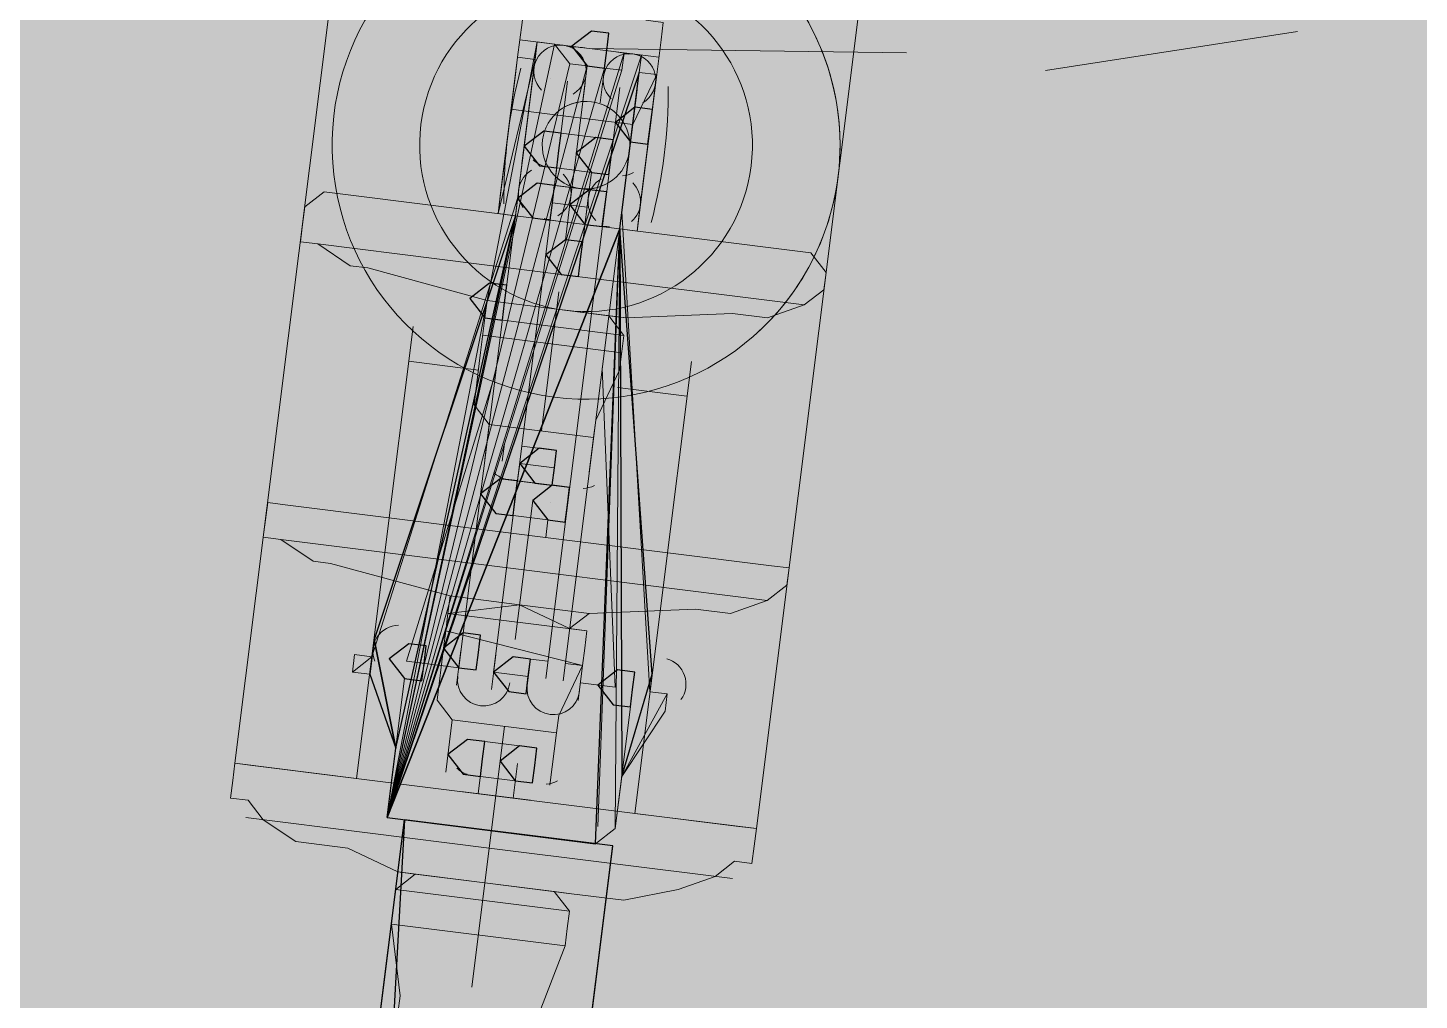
# Model space of a CAD drawing. Header units: metres. Extents: x -4 to 509425, y 7549 to 4732445.
# Drawn here: x 475986.421 to 475987.094, y 4719782.489 to 4719782.959 of the extents above; entities that cross this region are included whole.
import ezdxf

# ---------------------------------------------------------------- set-up
doc = ezdxf.new("R2010")
doc.units = ezdxf.units.M
doc.header["$LTSCALE"] = 0.01
doc.header["$MEASUREMENT"] = 0
doc.layers.get('0').update_dxf_attribs({"lineweight": 0})
doc.layers.add('_SUBESTACIÓN', color=1, linetype='Continuous')
doc.layers.add('SUBESTACION LA VID', color=253, linetype='Continuous')

# ---------------------------------------------------------------- blocks, each defined once
blk = doc.blocks.new('A$Cfff6051d')
at = {"layer": 'SUBESTACION LA VID', "transparency": 33554687}
h = blk.add_hatch(color=256, dxfattribs=at)
h.dxf.hatch_style = 2
h.paths.add_polyline_path([(475986.70106, 4719782.94782), (475986.70212, 4719782.95622), (475986.69372, 4719782.95727), (475986.68426, 4719782.94993), (475986.69161, 4719782.94047), (475986.70001, 4719782.93942)])
h = blk.add_hatch(color=256, dxfattribs=at)
h.dxf.hatch_style = 2
h.paths.add_polyline_path([(475986.72205, 4719782.91106), (475986.72311, 4719782.91946), (475986.71471, 4719782.92051), (475986.70525, 4719782.91317), (475986.7126, 4719782.90371), (475986.721, 4719782.90266)])
h = blk.add_hatch(color=256, dxfattribs=at)
h.dxf.hatch_style = 2
h.paths.add_polyline_path([(475986.67794, 4719782.89953), (475986.679, 4719782.90793), (475986.6706, 4719782.90898), (475986.66114, 4719782.90163), (475986.66849, 4719782.89218), (475986.67689, 4719782.89113)])
h = blk.add_hatch(color=256, dxfattribs=at)
h.dxf.hatch_style = 2
h.paths.add_polyline_path([(475986.70315, 4719782.89637), (475986.7042, 4719782.90477), (475986.6958, 4719782.90582), (475986.68635, 4719782.89847), (475986.69369, 4719782.88902), (475986.70209, 4719782.88797)])
h = blk.add_hatch(color=256, dxfattribs=at)
h.dxf.hatch_style = 2
h.paths.add_polyline_path([(475986.67478, 4719782.87433), (475986.67584, 4719782.88273), (475986.66744, 4719782.88378), (475986.65798, 4719782.87643), (475986.66533, 4719782.86698), (475986.67373, 4719782.86593)])
h = blk.add_hatch(color=256, dxfattribs=at)
h.dxf.hatch_style = 2
h.paths.add_polyline_path([(475986.69999, 4719782.87117), (475986.70104, 4719782.87957), (475986.69264, 4719782.88062), (475986.68319, 4719782.87327), (475986.69053, 4719782.86382), (475986.69893, 4719782.86277)])
h = blk.add_hatch(color=256, dxfattribs=at)
h.dxf.hatch_style = 2
h.paths.add_polyline_path([(475986.68843, 4719782.84702), (475986.68948, 4719782.85542), (475986.68108, 4719782.85647), (475986.67163, 4719782.84913), (475986.67897, 4719782.83966), (475986.68737, 4719782.83861)])
h = blk.add_hatch(color=256, dxfattribs=at)
h.dxf.hatch_style = 2
h.paths.add_polyline_path([(475986.65166, 4719782.82602), (475986.65272, 4719782.83442), (475986.64432, 4719782.83548), (475986.63486, 4719782.82813), (475986.64221, 4719782.81868), (475986.65061, 4719782.81762)])
h = blk.add_hatch(color=256, dxfattribs=at)
h.dxf.hatch_style = 2
h.paths.add_polyline_path([(475986.67579, 4719782.74621), (475986.67684, 4719782.75461), (475986.66844, 4719782.75566), (475986.65899, 4719782.74832), (475986.66634, 4719782.73886), (475986.67474, 4719782.73781)])
h = blk.add_hatch(color=256, dxfattribs=at)
h.dxf.hatch_style = 2
h.paths.add_polyline_path([(475986.65688, 4719782.73152), (475986.65793, 4719782.73992), (475986.64953, 4719782.74097), (475986.64008, 4719782.73362), (475986.64743, 4719782.72417), (475986.65583, 4719782.72312)])
h = blk.add_hatch(color=256, dxfattribs=at)
h.dxf.hatch_style = 2
h.paths.add_polyline_path([(475986.68208, 4719782.72836), (475986.68314, 4719782.73676), (475986.67474, 4719782.73781), (475986.66528, 4719782.73046), (475986.67263, 4719782.72101), (475986.68103, 4719782.71996)])
h = blk.add_hatch(color=256, dxfattribs=at)
h.dxf.hatch_style = 2
h.paths.add_polyline_path([(475986.639, 4719782.65697), (475986.64006, 4719782.66537), (475986.63166, 4719782.66642), (475986.6222, 4719782.65908), (475986.62955, 4719782.64962), (475986.63795, 4719782.64857)])
h = blk.add_hatch(color=256, dxfattribs=at)
h.dxf.hatch_style = 2
h.paths.add_polyline_path([(475986.61275, 4719782.65173), (475986.6138, 4719782.66013), (475986.6054, 4719782.66118), (475986.59595, 4719782.65384), (475986.6033, 4719782.64438), (475986.6117, 4719782.64333)])
h = blk.add_hatch(color=256, dxfattribs=at)
h.dxf.hatch_style = 2
h.paths.add_polyline_path([(475986.66315, 4719782.64541), (475986.6642, 4719782.65381), (475986.6558, 4719782.65487), (475986.64635, 4719782.64752), (475986.6537, 4719782.63807), (475986.6621, 4719782.63701)])
h = blk.add_hatch(color=256, dxfattribs=at)
h.dxf.hatch_style = 2
h.paths.add_polyline_path([(475986.71355, 4719782.63909), (475986.71461, 4719782.64749), (475986.70621, 4719782.64855), (475986.69675, 4719782.6412), (475986.7041, 4719782.63175), (475986.7125, 4719782.63069)])
h = blk.add_hatch(color=256, dxfattribs=at)
h.dxf.hatch_style = 2
h.paths.add_polyline_path([(475986.64108, 4719782.60551), (475986.64214, 4719782.61391), (475986.63374, 4719782.61496), (475986.62428, 4719782.60762), (475986.63163, 4719782.59816), (475986.64003, 4719782.59711)])
h = blk.add_hatch(color=256, dxfattribs=at)
h.dxf.hatch_style = 2
h.paths.add_polyline_path([(475986.66629, 4719782.60235), (475986.66734, 4719782.61075), (475986.65894, 4719782.6118), (475986.64949, 4719782.60446), (475986.65683, 4719782.595), (475986.66523, 4719782.59395)])
at = {"layer": 'SUBESTACION LA VID', "lineweight": 15}
for p, q in [((475986.52137, 4719782.60345), (475986.97317, 4719786.2072)), ((475986.97032, 4719784.14273), (475986.77338, 4719782.57186)), ((475986.91318, 4719782.93829), (475987.035, 4719782.95715)), ((475986.72626, 4719782.94466), (475986.65906, 4719782.95309)), ((475986.69266, 4719782.94887), (475986.84597, 4719782.94672)), ((475986.68951, 4719782.92367), (475986.69161, 4719782.94047)), ((475986.66536, 4719782.93523), (475986.62955, 4719782.64962)), ((475986.64635, 4719782.64752), (475986.68216, 4719782.93313)), ((475986.66536, 4719782.93523), (475986.66536, 4719782.93523)), ((475986.67376, 4719782.93418), (475986.67376, 4719782.93418)), ((475986.69791, 4719782.92262), (475986.70001, 4719782.93942)), ((475986.70736, 4719782.92997), (475986.67155, 4719782.64436)), ((475986.71576, 4719782.92891), (475986.67995, 4719782.64331)), ((475986.69056, 4719782.93207), (475986.68319, 4719782.87327)), ((475986.70736, 4719782.92997), (475986.70736, 4719782.92997)), ((475986.71576, 4719782.92891), (475986.71576, 4719782.92891)), ((475986.71365, 4719782.91211), (475986.66325, 4719782.91843)), ((475986.6958, 4719782.90582), (475986.679, 4719782.90793)), ((475986.71365, 4719782.91211), (475986.71049, 4719782.88691)), ((475986.67794, 4719782.89953), (475986.67794, 4719782.89953)), ((475986.69475, 4719782.89742), (475986.69475, 4719782.89742)), ((475986.67689, 4719782.89113), (475986.67584, 4719782.88273)), ((475986.69369, 4719782.88902), (475986.67689, 4719782.89113)), ((475986.69369, 4719782.88902), (475986.69264, 4719782.88062)), ((475986.70209, 4719782.88797), (475986.70209, 4719782.88797)), ((475986.79974, 4719782.85013), (475986.56453, 4719782.87962)), ((475986.66744, 4719782.88378), (475986.68424, 4719782.88167)), ((475986.69264, 4719782.88062), (475986.67584, 4719782.88273)), ((475986.68424, 4719782.88167), (475986.68108, 4719782.85647)), ((475986.70104, 4719782.87957), (475986.68424, 4719782.88167)), ((475986.69264, 4719782.88062), (475986.68948, 4719782.85542)), ((475986.58755, 4719782.65489), (475986.65798, 4719782.87643)), ((475986.65798, 4719782.87643), (475986.65798, 4719782.87643)), ((475986.69159, 4719782.87222), (475986.67478, 4719782.87433)), ((475986.69053, 4719782.86382), (475986.69159, 4719782.87222)), ((475986.69159, 4719782.87222), (475986.69159, 4719782.87222)), ((475986.72195, 4719782.63804), (475986.70839, 4719782.87011)), ((475986.70839, 4719782.87011), (475986.70839, 4719782.87011)), ((475986.67897, 4719782.83966), (475986.56137, 4719782.85441)), ((475986.67897, 4719782.83966), (475986.79658, 4719782.82492)), ((475986.67687, 4719782.82286), (475986.64326, 4719782.82708)), ((475986.67792, 4719782.83126), (475986.6695, 4719782.76406)), ((475986.67687, 4719782.82286), (475986.71047, 4719782.81865)), ((475986.70207, 4719782.81971), (475986.71047, 4719782.81865)), ((475986.70941, 4719782.81025), (475986.64221, 4719782.81868)), ((475986.70836, 4719782.80185), (475986.64116, 4719782.81028)), ((475986.64745, 4719782.79242), (475986.60435, 4719782.65278)), ((475986.63905, 4719782.79348), (475986.60545, 4719782.79769)), ((475986.69891, 4719782.79451), (475986.70515, 4719782.64015)), ((475986.73986, 4719782.78084), (475986.70625, 4719782.78505)), ((475986.64429, 4719782.76722), (475986.64219, 4719782.75042)), ((475986.6947, 4719782.76091), (475986.69259, 4719782.74411)), ((475986.65059, 4719782.74937), (475986.65164, 4719782.75777)), ((475986.67684, 4719782.75461), (475986.66004, 4719782.75672)), ((475986.66004, 4719782.75672), (475986.66004, 4719782.75672)), ((475986.65899, 4719782.74832), (475986.65793, 4719782.73992)), ((475986.67579, 4719782.74621), (475986.65899, 4719782.74832)), ((475986.65899, 4719782.74832), (475986.65899, 4719782.74832)), ((475986.67579, 4719782.74621), (475986.67474, 4719782.73781)), ((475986.68419, 4719782.74516), (475986.68419, 4719782.74516)), ((475986.64953, 4719782.74097), (475986.66634, 4719782.73886)), ((475986.67474, 4719782.73781), (475986.65793, 4719782.73992)), ((475986.68314, 4719782.73676), (475986.66634, 4719782.73886)), ((475986.65688, 4719782.73152), (475986.65688, 4719782.73152)), ((475986.78078, 4719782.69892), (475986.54557, 4719782.72841)), ((475986.66528, 4719782.73046), (475986.65686, 4719782.66327)), ((475986.67368, 4719782.72941), (475986.67368, 4719782.72941)), ((475986.65477, 4719782.71472), (475986.65583, 4719782.72312)), ((475986.67263, 4719782.72101), (475986.65583, 4719782.72312)), ((475986.67158, 4719782.71261), (475986.67263, 4719782.72101)), ((475986.66107, 4719782.69687), (475986.54346, 4719782.71161)), ((475986.66107, 4719782.69687), (475986.77867, 4719782.68212)), ((475986.69151, 4719782.66745), (475986.62431, 4719782.67588)), ((475986.68311, 4719782.66851), (475986.69256, 4719782.67585)), ((475986.6894, 4719782.65065), (475986.62326, 4719782.66748)), ((475986.6285, 4719782.64122), (475986.6306, 4719782.65802)), ((475986.59595, 4719782.65384), (475986.59595, 4719782.65384)), ((475986.60435, 4719782.65278), (475986.62955, 4719782.64962)), ((475986.6474, 4719782.65592), (475986.6453, 4719782.63912)), ((475986.6894, 4719782.65065), (475986.681, 4719782.65171)), ((475986.6873, 4719782.63385), (475986.6894, 4719782.65065)), ((475986.59908, 4719782.61078), (475986.58649, 4719782.64649)), ((475986.63795, 4719782.64857), (475986.63795, 4719782.64857)), ((475986.64635, 4719782.64752), (475986.66315, 4719782.64541)), ((475986.70515, 4719782.64015), (475986.68835, 4719782.64225)), ((475986.71355, 4719782.63909), (475986.71355, 4719782.63909)), ((475986.7041, 4719782.63175), (475986.7041, 4719782.63175)), ((475986.70513, 4719782.57188), (475986.7125, 4719782.63069)), ((475986.62639, 4719782.62442), (475986.62323, 4719782.59922)), ((475986.70829, 4719782.59708), (475986.7293, 4719782.62859)), ((475986.65159, 4719782.62126), (475986.64211, 4719782.54566)), ((475986.67679, 4719782.6181), (475986.67363, 4719782.5929)), ((475986.65894, 4719782.6118), (475986.64214, 4719782.61391)), ((475986.64108, 4719782.60551), (475986.63898, 4719782.58871)), ((475986.64108, 4719782.60551), (475986.64108, 4719782.60551)), ((475986.65683, 4719782.595), (475986.64003, 4719782.59711)), ((475986.65683, 4719782.595), (475986.64003, 4719782.59711)), ((475986.65789, 4719782.6034), (475986.65578, 4719782.5866)), ((475986.65789, 4719782.6034), (475986.65789, 4719782.6034)), ((475986.66523, 4719782.59395), (475986.66523, 4719782.59395)), ((475986.63058, 4719782.58976), (475986.64738, 4719782.58766)), ((475986.66418, 4719782.58555), (475986.64738, 4719782.58766)), ((475986.64422, 4719782.56246), (475986.52661, 4719782.5772)), ((475986.59487, 4719782.57718), (475986.69567, 4719782.56454)), ((475986.60327, 4719782.57612), (475986.42213, 4719781.13126)), ((475986.69673, 4719782.57294), (475986.69673, 4719782.57294)), ((475986.70407, 4719782.56348), (475986.52293, 4719781.11863)), ((475986.64422, 4719782.56246), (475986.63579, 4719782.49526)), ((475986.64422, 4719782.56246), (475986.76182, 4719782.54771)), ((475986.68306, 4719782.53199), (475986.59906, 4719782.54252)), ((475986.68095, 4719782.51519), (475986.59695, 4719782.52572)), ((475986.60114, 4719782.49107), (475986.60009, 4719782.48267))]:
    blk.add_line(p, q, dxfattribs=at)
at = {"layer": 'SUBESTACION LA VID', "lineweight": 0}
for p, q in [((475986.71681, 4719782.93731), (475986.59487, 4719782.57718)), ((475986.60327, 4719782.57612), (475986.70407, 4719782.56348))]:
    blk.add_line(p, q, dxfattribs=at)
at = {"layer": 'SUBESTACION LA VID', "lineweight": 15}
for points in [[(475986.66117, 4719782.96989), (475986.66012, 4719782.96149), (475986.65801, 4719782.94469), (475986.65485, 4719782.91949)], [(475986.71997, 4719782.96251), (475986.72837, 4719782.96146), (475986.72732, 4719782.95306), (475986.72521, 4719782.93626), (475986.71365, 4719782.91211)], [(475986.7293, 4719782.62859), (475986.73035, 4719782.63699), (475986.72195, 4719782.63804), (475986.72301, 4719782.64644), (475986.70733, 4719782.86171), (475986.71573, 4719782.86066), (475986.71679, 4719782.86906), (475986.71784, 4719782.87746), (475986.71889, 4719782.88586), (475986.71995, 4719782.89426), (475986.721, 4719782.90266), (475986.72205, 4719782.91106), (475986.72311, 4719782.91946), (475986.72416, 4719782.92786), (475986.72521, 4719782.93626), (475986.71681, 4719782.93731), (475986.71786, 4719782.94571), (475986.70946, 4719782.94677), (475986.70841, 4719782.93837), (475986.70001, 4719782.93942), (475986.69161, 4719782.94047), (475986.68321, 4719782.94153), (475986.67586, 4719782.95098), (475986.66746, 4719782.95203), (475986.66641, 4719782.94363), (475986.65801, 4719782.94469), (475986.65696, 4719782.93629), (475986.6559, 4719782.92789), (475986.65485, 4719782.91949), (475986.6538, 4719782.91109), (475986.65274, 4719782.90269), (475986.65169, 4719782.89429), (475986.65064, 4719782.88589), (475986.64958, 4719782.87749), (475986.64853, 4719782.86909), (475986.65693, 4719782.86803), (475986.5886, 4719782.66329), (475986.58755, 4719782.65489), (475986.57915, 4719782.65594), (475986.57809, 4719782.64754), (475986.58649, 4719782.64649), (475986.59908, 4719782.61078), (475986.59592, 4719782.58558), (475986.59487, 4719782.57718), (475986.69567, 4719782.56454), (475986.70513, 4719782.57188), (475986.70829, 4719782.59708), (475986.7293, 4719782.62859)], [(475986.65485, 4719782.91949), (475986.66325, 4719782.91843), (475986.66009, 4719782.89323)], [(475986.56453, 4719782.87962), (475986.55507, 4719782.87227), (475986.55402, 4719782.86387), (475986.55297, 4719782.85546), (475986.56137, 4719782.85441), (475986.57712, 4719782.8439), (475986.58552, 4719782.84285), (475986.64326, 4719782.82708)], [(475986.67478, 4719782.87433), (475986.67478, 4719782.87433), (475986.67373, 4719782.86593)], [(475986.79974, 4719782.85013), (475986.80708, 4719782.84068), (475986.80603, 4719782.83228), (475986.79658, 4719782.82492), (475986.77872, 4719782.81863), (475986.76192, 4719782.82073), (475986.71047, 4719782.81865)], [(475986.64326, 4719782.82708), (475986.64221, 4719782.81868), (475986.64011, 4719782.80188), (475986.63695, 4719782.77668)], [(475986.64326, 4719782.82708), (475986.67687, 4719782.82286), (475986.70207, 4719782.81971)], [(475986.70207, 4719782.81971), (475986.70941, 4719782.81025), (475986.70731, 4719782.79345), (475986.69575, 4719782.76931)], [(475986.60756, 4719782.81449), (475986.58017, 4719782.59608), (475986.52137, 4719782.60345)], [(475986.77338, 4719782.57186), (475986.71458, 4719782.57923), (475986.74196, 4719782.79764)], [(475986.69575, 4719782.76931), (475986.6947, 4719782.76091), (475986.64429, 4719782.76722), (475986.63695, 4719782.77668)], [(475986.67579, 4719782.74621), (475986.67579, 4719782.74621), (475986.67684, 4719782.75461)], [(475986.54557, 4719782.72841), (475986.53717, 4719782.72946), (475986.53612, 4719782.72106), (475986.53506, 4719782.71266), (475986.54346, 4719782.71161), (475986.55921, 4719782.7011), (475986.56761, 4719782.70005), (475986.62536, 4719782.68428)], [(475986.78078, 4719782.69892), (475986.78918, 4719782.69787), (475986.78813, 4719782.68947), (475986.77867, 4719782.68212), (475986.76082, 4719782.67583), (475986.74402, 4719782.67793), (475986.69256, 4719782.67585)], [(475986.69256, 4719782.67585), (475986.65896, 4719782.68007), (475986.62536, 4719782.68428), (475986.62431, 4719782.67588), (475986.65896, 4719782.68007), (475986.68311, 4719782.66851)], [(475986.62431, 4719782.67588), (475986.62326, 4719782.66748), (475986.6222, 4719782.65908), (475986.61904, 4719782.63387)], [(475986.68311, 4719782.66851), (475986.69151, 4719782.66745), (475986.69046, 4719782.65905), (475986.6894, 4719782.65065), (475986.67784, 4719782.6265)], [(475986.6726, 4719782.65276), (475986.6642, 4719782.65381), (475986.6621, 4719782.63701)], [(475986.6033, 4719782.64438), (475986.6033, 4719782.64438), (475986.59592, 4719782.58558)], [(475986.67784, 4719782.6265), (475986.67679, 4719782.6181), (475986.62639, 4719782.62442), (475986.61904, 4719782.63387)], [(475986.68411, 4719782.54039), (475986.70932, 4719782.53723), (475986.73557, 4719782.54247), (475986.75342, 4719782.54877), (475986.76288, 4719782.55611), (475986.77128, 4719782.55506), (475986.77233, 4719782.56346), (475986.77338, 4719782.57186), (475986.76498, 4719782.57291), (475986.52977, 4719782.6024), (475986.52137, 4719782.60345), (475986.52032, 4719782.59505), (475986.51927, 4719782.58665), (475986.52767, 4719782.5856), (475986.53501, 4719782.57615), (475986.55076, 4719782.56564), (475986.57596, 4719782.56248), (475986.60011, 4719782.55092), (475986.60851, 4719782.54987)], [(475986.60327, 4719782.57612), (475986.70407, 4719782.56348), (475986.52293, 4719781.11863), (475986.42213, 4719781.13126), (475986.60327, 4719782.57612)], [(475986.60851, 4719782.54987), (475986.59906, 4719782.54252), (475986.59801, 4719782.53412), (475986.59695, 4719782.52572), (475986.60114, 4719782.49107)], [(475986.60851, 4719782.54987), (475986.64211, 4719782.54566), (475986.60011, 4719782.55092)], [(475986.68411, 4719782.54039), (475986.67571, 4719782.54144), (475986.64211, 4719782.54566), (475986.68411, 4719782.54039)], [(475986.67571, 4719782.54144), (475986.68306, 4719782.53199), (475986.68201, 4719782.52359), (475986.68095, 4719782.51519), (475986.66834, 4719782.48264)]]:
    blk.add_lwpolyline(points, dxfattribs=at)
at = {"layer": 'SUBESTACION LA VID'}
for points in [[(475986.70106, 4719782.94782), (475986.70212, 4719782.95622), (475986.69372, 4719782.95727), (475986.68426, 4719782.94993), (475986.69161, 4719782.94047), (475986.70001, 4719782.93942)], [(475986.70733, 4719782.86171), (475986.71681, 4719782.93731), (475986.59487, 4719782.57718)], [(475986.72205, 4719782.91106), (475986.72311, 4719782.91946), (475986.71471, 4719782.92051), (475986.70525, 4719782.91317), (475986.7126, 4719782.90371), (475986.721, 4719782.90266)], [(475986.67794, 4719782.89953), (475986.679, 4719782.90793), (475986.6706, 4719782.90898), (475986.66114, 4719782.90163), (475986.66849, 4719782.89218), (475986.67689, 4719782.89113)], [(475986.70315, 4719782.89637), (475986.7042, 4719782.90477), (475986.6958, 4719782.90582), (475986.68635, 4719782.89847), (475986.69369, 4719782.88902), (475986.70209, 4719782.88797)], [(475986.67478, 4719782.87433), (475986.67584, 4719782.88273), (475986.66744, 4719782.88378), (475986.65798, 4719782.87643), (475986.66533, 4719782.86698), (475986.67373, 4719782.86593)], [(475986.69999, 4719782.87117), (475986.70104, 4719782.87957), (475986.69264, 4719782.88062), (475986.68319, 4719782.87327), (475986.69053, 4719782.86382), (475986.69893, 4719782.86277)], [(475986.69567, 4719782.56454), (475986.70733, 4719782.86171), (475986.59487, 4719782.57718)], [(475986.72301, 4719782.64644), (475986.70733, 4719782.86171), (475986.70829, 4719782.59708)], [(475986.68843, 4719782.84702), (475986.68948, 4719782.85542), (475986.68108, 4719782.85647), (475986.67163, 4719782.84913), (475986.67897, 4719782.83966), (475986.68737, 4719782.83861)], [(475986.65166, 4719782.82602), (475986.65272, 4719782.83442), (475986.64432, 4719782.83548), (475986.63486, 4719782.82813), (475986.64221, 4719782.81868), (475986.65061, 4719782.81762)], [(475986.67579, 4719782.74621), (475986.67684, 4719782.75461), (475986.66844, 4719782.75566), (475986.65899, 4719782.74832), (475986.66634, 4719782.73886), (475986.67474, 4719782.73781)], [(475986.65688, 4719782.73152), (475986.65793, 4719782.73992), (475986.64953, 4719782.74097), (475986.64008, 4719782.73362), (475986.64743, 4719782.72417), (475986.65583, 4719782.72312)], [(475986.68208, 4719782.72836), (475986.68314, 4719782.73676), (475986.67474, 4719782.73781), (475986.66528, 4719782.73046), (475986.67263, 4719782.72101), (475986.68103, 4719782.71996)], [(475986.639, 4719782.65697), (475986.64006, 4719782.66537), (475986.63166, 4719782.66642), (475986.6222, 4719782.65908), (475986.62955, 4719782.64962), (475986.63795, 4719782.64857)], [(475986.59908, 4719782.61078), (475986.5886, 4719782.66329), (475986.58649, 4719782.64649)], [(475986.61275, 4719782.65173), (475986.6138, 4719782.66013), (475986.6054, 4719782.66118), (475986.59595, 4719782.65384), (475986.6033, 4719782.64438), (475986.6117, 4719782.64333)], [(475986.66315, 4719782.64541), (475986.6642, 4719782.65381), (475986.6558, 4719782.65487), (475986.64635, 4719782.64752), (475986.6537, 4719782.63807), (475986.6621, 4719782.63701)], [(475986.71355, 4719782.63909), (475986.71461, 4719782.64749), (475986.70621, 4719782.64855), (475986.69675, 4719782.6412), (475986.7041, 4719782.63175), (475986.7125, 4719782.63069)], [(475986.64108, 4719782.60551), (475986.64214, 4719782.61391), (475986.63374, 4719782.61496), (475986.62428, 4719782.60762), (475986.63163, 4719782.59816), (475986.64003, 4719782.59711)], [(475986.66629, 4719782.60235), (475986.66734, 4719782.61075), (475986.65894, 4719782.6118), (475986.64949, 4719782.60446), (475986.65683, 4719782.595), (475986.66523, 4719782.59395)]]:
    blk.add_lwpolyline(points, close=True, dxfattribs=at)
at = {"layer": 'SUBESTACION LA VID', "lineweight": 0}
for points in [[(475986.70106, 4719782.94782), (475986.70212, 4719782.95622), (475986.69372, 4719782.95727), (475986.68426, 4719782.94993), (475986.69161, 4719782.94047), (475986.70001, 4719782.93942)], [(475986.70733, 4719782.86171), (475986.71681, 4719782.93731), (475986.59487, 4719782.57718)], [(475986.72205, 4719782.91106), (475986.72311, 4719782.91946), (475986.71471, 4719782.92051), (475986.70525, 4719782.91317), (475986.7126, 4719782.90371), (475986.721, 4719782.90266)], [(475986.67794, 4719782.89953), (475986.679, 4719782.90793), (475986.6706, 4719782.90898), (475986.66114, 4719782.90163), (475986.66849, 4719782.89218), (475986.67689, 4719782.89113)], [(475986.70315, 4719782.89637), (475986.7042, 4719782.90477), (475986.6958, 4719782.90582), (475986.68635, 4719782.89847), (475986.69369, 4719782.88902), (475986.70209, 4719782.88797)], [(475986.67478, 4719782.87433), (475986.67584, 4719782.88273), (475986.66744, 4719782.88378), (475986.65798, 4719782.87643), (475986.66533, 4719782.86698), (475986.67373, 4719782.86593)], [(475986.69999, 4719782.87117), (475986.70104, 4719782.87957), (475986.69264, 4719782.88062), (475986.68319, 4719782.87327), (475986.69053, 4719782.86382), (475986.69893, 4719782.86277)], [(475986.69567, 4719782.56454), (475986.70733, 4719782.86171), (475986.59487, 4719782.57718)], [(475986.72301, 4719782.64644), (475986.70733, 4719782.86171), (475986.70829, 4719782.59708)], [(475986.68843, 4719782.84702), (475986.68948, 4719782.85542), (475986.68108, 4719782.85647), (475986.67163, 4719782.84913), (475986.67897, 4719782.83966), (475986.68737, 4719782.83861)], [(475986.65166, 4719782.82602), (475986.65272, 4719782.83442), (475986.64432, 4719782.83548), (475986.63486, 4719782.82813), (475986.64221, 4719782.81868), (475986.65061, 4719782.81762)], [(475986.67579, 4719782.74621), (475986.67684, 4719782.75461), (475986.66844, 4719782.75566), (475986.65899, 4719782.74832), (475986.66634, 4719782.73886), (475986.67474, 4719782.73781)], [(475986.65688, 4719782.73152), (475986.65793, 4719782.73992), (475986.64953, 4719782.74097), (475986.64008, 4719782.73362), (475986.64743, 4719782.72417), (475986.65583, 4719782.72312)], [(475986.68208, 4719782.72836), (475986.68314, 4719782.73676), (475986.67474, 4719782.73781), (475986.66528, 4719782.73046), (475986.67263, 4719782.72101), (475986.68103, 4719782.71996)], [(475986.639, 4719782.65697), (475986.64006, 4719782.66537), (475986.63166, 4719782.66642), (475986.6222, 4719782.65908), (475986.62955, 4719782.64962), (475986.63795, 4719782.64857)], [(475986.59908, 4719782.61078), (475986.5886, 4719782.66329), (475986.58649, 4719782.64649)], [(475986.61275, 4719782.65173), (475986.6138, 4719782.66013), (475986.6054, 4719782.66118), (475986.59595, 4719782.65384), (475986.6033, 4719782.64438), (475986.6117, 4719782.64333)], [(475986.66315, 4719782.64541), (475986.6642, 4719782.65381), (475986.6558, 4719782.65487), (475986.64635, 4719782.64752), (475986.6537, 4719782.63807), (475986.6621, 4719782.63701)], [(475986.71355, 4719782.63909), (475986.71461, 4719782.64749), (475986.70621, 4719782.64855), (475986.69675, 4719782.6412), (475986.7041, 4719782.63175), (475986.7125, 4719782.63069)], [(475986.64108, 4719782.60551), (475986.64214, 4719782.61391), (475986.63374, 4719782.61496), (475986.62428, 4719782.60762), (475986.63163, 4719782.59816), (475986.64003, 4719782.59711)], [(475986.66629, 4719782.60235), (475986.66734, 4719782.61075), (475986.65894, 4719782.6118), (475986.64949, 4719782.60446), (475986.65683, 4719782.595), (475986.66523, 4719782.59395)]]:
    blk.add_lwpolyline(points, close=True, dxfattribs=at)
for points in [[(475986.66746, 4719782.95203), (475986.59487, 4719782.57718), (475986.67586, 4719782.95098), (475986.59487, 4719782.57718), (475986.67586, 4719782.95098), (475986.59487, 4719782.57718), (475986.67586, 4719782.95098), (475986.59487, 4719782.57718), (475986.67586, 4719782.95098), (475986.59487, 4719782.57718), (475986.68321, 4719782.94153), (475986.59487, 4719782.57718), (475986.68321, 4719782.94153), (475986.59487, 4719782.57718), (475986.69161, 4719782.94047), (475986.59487, 4719782.57718), (475986.70001, 4719782.93942), (475986.59487, 4719782.57718), (475986.70001, 4719782.93942), (475986.59487, 4719782.57718), (475986.70841, 4719782.93837)], [(475986.59487, 4719782.57718), (475986.70946, 4719782.94677), (475986.59487, 4719782.57718), (475986.70946, 4719782.94677), (475986.59487, 4719782.57718), (475986.70946, 4719782.94677)], [(475986.65693, 4719782.86803), (475986.66641, 4719782.94363), (475986.65693, 4719782.86803), (475986.66641, 4719782.94363), (475986.65693, 4719782.86803), (475986.66746, 4719782.95203), (475986.65693, 4719782.86803), (475986.66746, 4719782.95203), (475986.65693, 4719782.86803), (475986.66746, 4719782.95203), (475986.65693, 4719782.86803), (475986.66746, 4719782.95203), (475986.65693, 4719782.86803)], [(475986.59487, 4719782.57718), (475986.71786, 4719782.94571), (475986.59487, 4719782.57718), (475986.71786, 4719782.94571), (475986.59487, 4719782.57718), (475986.71786, 4719782.94571)], [(475986.65696, 4719782.93629), (475986.64853, 4719782.86909), (475986.65801, 4719782.94469), (475986.64853, 4719782.86909), (475986.65801, 4719782.94469), (475986.64853, 4719782.86909), (475986.65801, 4719782.94469), (475986.64853, 4719782.86909), (475986.65801, 4719782.94469), (475986.64853, 4719782.86909), (475986.65801, 4719782.94469), (475986.64853, 4719782.86909), (475986.65801, 4719782.94469)], [(475986.64853, 4719782.86909), (475986.66641, 4719782.94363), (475986.64853, 4719782.86909)], [(475986.65693, 4719782.86803), (475986.66641, 4719782.94363), (475986.65693, 4719782.86803), (475986.66641, 4719782.94363), (475986.65693, 4719782.86803), (475986.66641, 4719782.94363), (475986.65693, 4719782.86803)], [(475986.6559, 4719782.92789), (475986.64958, 4719782.87749), (475986.65696, 4719782.93629), (475986.64958, 4719782.87749), (475986.65696, 4719782.93629), (475986.64958, 4719782.87749), (475986.65696, 4719782.93629), (475986.64958, 4719782.87749), (475986.65696, 4719782.93629), (475986.64958, 4719782.87749)], [(475986.71681, 4719782.93731), (475986.70733, 4719782.86171), (475986.71681, 4719782.93731)], [(475986.72521, 4719782.93626), (475986.71573, 4719782.86066), (475986.72521, 4719782.93626), (475986.71573, 4719782.86066), (475986.72521, 4719782.93626), (475986.71573, 4719782.86066), (475986.72521, 4719782.93626), (475986.71573, 4719782.86066), (475986.72521, 4719782.93626), (475986.71573, 4719782.86066), (475986.72521, 4719782.93626), (475986.71573, 4719782.86066), (475986.72521, 4719782.93626), (475986.71573, 4719782.86066), (475986.72521, 4719782.93626), (475986.71573, 4719782.86066), (475986.72521, 4719782.93626), (475986.71573, 4719782.86066), (475986.72416, 4719782.92786), (475986.71679, 4719782.86906), (475986.72416, 4719782.92786), (475986.71679, 4719782.86906), (475986.72416, 4719782.92786), (475986.71679, 4719782.86906), (475986.72416, 4719782.92786), (475986.71679, 4719782.86906), (475986.72416, 4719782.92786), (475986.71679, 4719782.86906), (475986.72416, 4719782.92786), (475986.71784, 4719782.87746), (475986.72416, 4719782.92786)], [(475986.65274, 4719782.90269), (475986.6538, 4719782.91109), (475986.65274, 4719782.90269), (475986.6538, 4719782.91109), (475986.65169, 4719782.89429), (475986.65485, 4719782.91949), (475986.65169, 4719782.89429), (475986.65485, 4719782.91949), (475986.65169, 4719782.89429), (475986.65485, 4719782.91949), (475986.65169, 4719782.89429), (475986.65485, 4719782.91949), (475986.65064, 4719782.88589), (475986.6559, 4719782.92789), (475986.65064, 4719782.88589), (475986.6559, 4719782.92789), (475986.65064, 4719782.88589), (475986.6559, 4719782.92789), (475986.65064, 4719782.88589)], [(475986.72311, 4719782.91946), (475986.71784, 4719782.87746), (475986.72311, 4719782.91946), (475986.71784, 4719782.87746), (475986.72311, 4719782.91946), (475986.71784, 4719782.87746)], [(475986.72311, 4719782.91946), (475986.71889, 4719782.88586), (475986.72311, 4719782.91946)], [(475986.72205, 4719782.91106), (475986.71889, 4719782.88586), (475986.72205, 4719782.91106), (475986.71889, 4719782.88586), (475986.72205, 4719782.91106), (475986.71995, 4719782.89426), (475986.721, 4719782.90266), (475986.71995, 4719782.89426), (475986.721, 4719782.90266)], [(475986.70733, 4719782.86171), (475986.69567, 4719782.56454), (475986.70733, 4719782.86171), (475986.69567, 4719782.56454), (475986.70733, 4719782.86171), (475986.69673, 4719782.57294)], [(475986.70733, 4719782.86171), (475986.70513, 4719782.57188), (475986.70733, 4719782.86171)], [(475986.57915, 4719782.65594), (475986.57809, 4719782.64754), (475986.58755, 4719782.65489), (475986.58649, 4719782.64649), (475986.58755, 4719782.65489), (475986.58649, 4719782.64649), (475986.5886, 4719782.66329), (475986.58649, 4719782.64649), (475986.5886, 4719782.66329), (475986.58649, 4719782.64649), (475986.5886, 4719782.66329)], [(475986.70829, 4719782.59708), (475986.72301, 4719782.64644), (475986.70829, 4719782.59708), (475986.72301, 4719782.64644), (475986.70829, 4719782.59708), (475986.72301, 4719782.64644), (475986.70829, 4719782.59708), (475986.72301, 4719782.64644)], [(475986.73035, 4719782.63699), (475986.70829, 4719782.59708), (475986.73035, 4719782.63699), (475986.70829, 4719782.59708)], [(475986.73035, 4719782.63699), (475986.7293, 4719782.62859), (475986.73035, 4719782.63699), (475986.7293, 4719782.62859), (475986.73035, 4719782.63699), (475986.7293, 4719782.62859), (475986.73035, 4719782.63699)], [(475986.59487, 4719782.57718), (475986.59908, 4719782.61078), (475986.59487, 4719782.57718), (475986.59908, 4719782.61078), (475986.59487, 4719782.57718), (475986.59908, 4719782.61078)], [(475986.59592, 4719782.58558), (475986.59908, 4719782.61078), (475986.59592, 4719782.58558)]]:
    blk.add_lwpolyline(points, dxfattribs=at)
at = {"layer": 'SUBESTACION LA VID', "lineweight": 15}
for points, knots in [([(475986.67015, 4719783.0231), (475986.61023, 4719783.01274), (475986.56693, 4719782.96008), (475986.56835, 4719782.89929), (475986.56976, 4719782.8385), (475986.61547, 4719782.7879), (475986.6758, 4719782.78034), (475986.73614, 4719782.77277), (475986.79291, 4719782.81052), (475986.80929, 4719782.86909), (475986.82567, 4719782.92764), (475986.79671, 4719782.98936), (475986.7412, 4719783.01419)], [0, 0, 0, 0, 1, 1, 1, 2, 2, 2, 3, 3, 3, 4, 4, 4, 4]), ([(475986.77402, 4719782.81166), (475986.80449, 4719782.83959), (475986.81886, 4719782.88097), (475986.81225, 4719782.92178), (475986.80564, 4719782.96258), (475986.77894, 4719782.99732), (475986.7412, 4719783.01419)], [0, 0, 0, 0, 1, 1, 1, 2, 2, 2, 2]), ([(475986.77087, 4719782.89214), (475986.7764, 4719782.93621), (475986.74515, 4719782.97642), (475986.70108, 4719782.98195), (475986.657, 4719782.98747), (475986.61679, 4719782.95622), (475986.61127, 4719782.91215), (475986.60574, 4719782.86807), (475986.63699, 4719782.82786), (475986.68107, 4719782.82234), (475986.72514, 4719782.81681), (475986.76535, 4719782.84806), (475986.77087, 4719782.89214)], [0, 0, 0, 0, 1, 1, 1, 2, 2, 2, 3, 3, 3, 4, 4, 4, 4]), ([(475986.68006, 4719782.95045), (475986.67466, 4719782.95113), (475986.66942, 4719782.94828), (475986.66705, 4719782.94338), (475986.66468, 4719782.93848), (475986.66569, 4719782.9326), (475986.66958, 4719782.92878)], [0, 0, 0, 0, 1, 1, 1, 2, 2, 2, 2]), ([(475986.68487, 4719782.92687), (475986.68958, 4719782.92961), (475986.69201, 4719782.93505), (475986.69093, 4719782.94039), (475986.68983, 4719782.94572), (475986.68547, 4719782.94978), (475986.68006, 4719782.95045)], [0, 0, 0, 0, 1, 1, 1, 2, 2, 2, 2]), ([(475986.71366, 4719782.94624), (475986.70826, 4719782.94692), (475986.70302, 4719782.94407), (475986.70065, 4719782.93917), (475986.69828, 4719782.93426), (475986.6993, 4719782.92839), (475986.70318, 4719782.92457)], [0, 0, 0, 0, 1, 1, 1, 2, 2, 2, 2]), ([(475986.71847, 4719782.92265), (475986.72318, 4719782.9254), (475986.72561, 4719782.93084), (475986.72453, 4719782.93617), (475986.72344, 4719782.94151), (475986.71907, 4719782.94556), (475986.71366, 4719782.94624)], [0, 0, 0, 0, 1, 1, 1, 2, 2, 2, 2]), ([(475986.71207, 4719782.89951), (475986.71353, 4719782.91111), (475986.7053, 4719782.92169), (475986.69371, 4719782.92315), (475986.68211, 4719782.9246), (475986.67152, 4719782.91638), (475986.67007, 4719782.90478), (475986.66862, 4719782.89318), (475986.67684, 4719782.8826), (475986.68844, 4719782.88115), (475986.70004, 4719782.87969), (475986.71062, 4719782.88791), (475986.71207, 4719782.89951)], [0, 0, 0, 0, 1, 1, 1, 2, 2, 2, 3, 3, 3, 4, 4, 4, 4]), ([(475986.66472, 4719782.89001), (475986.66166, 4719782.88824), (475986.65948, 4719782.88526), (475986.65871, 4719782.8818), (475986.65794, 4719782.87835), (475986.65865, 4719782.87473), (475986.66067, 4719782.87182)], [0, 0, 0, 0, 1, 1, 1, 2, 2, 2, 2]), ([(475986.6775, 4719782.86808), (475986.68092, 4719782.87006), (475986.68322, 4719782.87354), (475986.68371, 4719782.87747), (475986.6842, 4719782.88139), (475986.68283, 4719782.88533), (475986.68001, 4719782.8881)], [0, 0, 0, 0, 1, 1, 1, 2, 2, 2, 2]), ([(475986.69832, 4719782.8858), (475986.6949, 4719782.88382), (475986.6926, 4719782.88034), (475986.69211, 4719782.87642), (475986.69162, 4719782.87249), (475986.69299, 4719782.86855), (475986.69581, 4719782.86578)], [0, 0, 0, 0, 1, 1, 1, 2, 2, 2, 2]), ([(475986.71305, 4719782.86525), (475986.71572, 4719782.86757), (475986.7173, 4719782.87091), (475986.7174, 4719782.87444), (475986.71751, 4719782.87798), (475986.71614, 4719782.88141), (475986.71361, 4719782.88388)], [0, 0, 0, 0, 1, 1, 1, 2, 2, 2, 2]), ([(475986.6004, 4719782.6702), (475986.59623, 4719782.6701), (475986.59238, 4719782.66798), (475986.59008, 4719782.6645), (475986.58778, 4719782.66103), (475986.58734, 4719782.65664), (475986.58889, 4719782.65278)], [0, 0, 0, 0, 1, 1, 1, 2, 2, 2, 2]), ([(475986.73694, 4719782.63422), (475986.7394, 4719782.63759), (475986.74004, 4719782.64195), (475986.73867, 4719782.64589), (475986.7373, 4719782.64983), (475986.73407, 4719782.65284), (475986.73005, 4719782.65395)], [0, 0, 0, 0, 1, 1, 1, 2, 2, 2, 2]), ([(475986.62902, 4719782.64542), (475986.62815, 4719782.63846), (475986.63308, 4719782.63211), (475986.64004, 4719782.63124), (475986.647, 4719782.63036), (475986.65335, 4719782.6353), (475986.65422, 4719782.64226)], [0, 0, 0, 0, 1, 1, 1, 2, 2, 2, 2]), ([(475986.66262, 4719782.64121), (475986.66175, 4719782.63424), (475986.66668, 4719782.6279), (475986.67364, 4719782.62702), (475986.6806, 4719782.62615), (475986.68695, 4719782.63108), (475986.68782, 4719782.63805)], [0, 0, 0, 0, 1, 1, 1, 2, 2, 2, 2])]:
    blk.add_open_spline(points, degree=3, knots=knots, dxfattribs=at)
for points in [[(475986.69042, 4719782.94912), (475986.68758, 4719782.94956), (475986.6847, 4719782.94982), (475986.68183, 4719782.94992)], [(475986.71181, 4719782.94616), (475986.709, 4719782.94677), (475986.70616, 4719782.94723), (475986.70329, 4719782.94751)], [(475986.65957, 4719782.93944), (475986.65392, 4719782.91801), (475986.65116, 4719782.89593), (475986.65134, 4719782.87377)], [(475986.72257, 4719782.86484), (475986.72822, 4719782.88627), (475986.73098, 4719782.90834), (475986.7308, 4719782.93051)], [(475986.68993, 4719782.92328), (475986.68669, 4719782.9231), (475986.68354, 4719782.92219), (475986.68072, 4719782.9206)], [(475986.70566, 4719782.91747), (475986.70331, 4719782.91971), (475986.70048, 4719782.92137), (475986.6974, 4719782.92235)], [(475986.66553, 4719782.89503), (475986.66691, 4719782.89372), (475986.66857, 4719782.89274), (475986.67038, 4719782.89216)], [(475986.67648, 4719782.88681), (475986.67883, 4719782.88457), (475986.68165, 4719782.88291), (475986.68474, 4719782.88194)], [(475986.70863, 4719782.88736), (475986.71053, 4719782.88747), (475986.71238, 4719782.88801), (475986.71405, 4719782.88894)], [(475986.69221, 4719782.881), (475986.69545, 4719782.88118), (475986.6986, 4719782.8821), (475986.70142, 4719782.88369)], [(475986.67075, 4719782.86667), (475986.67376, 4719782.86597), (475986.67682, 4719782.86547), (475986.6799, 4719782.86517)], [(475986.69277, 4719782.86356), (475986.69594, 4719782.86307), (475986.69914, 4719782.86279), (475986.70235, 4719782.86275)], [(475986.64657, 4719782.74383), (475986.64796, 4719782.74252), (475986.64961, 4719782.74154), (475986.65143, 4719782.74096)], [(475986.68968, 4719782.73616), (475986.69158, 4719782.73627), (475986.69343, 4719782.73681), (475986.69509, 4719782.73774)], [(475986.62867, 4719782.60103), (475986.63005, 4719782.59971), (475986.63171, 4719782.59873), (475986.63352, 4719782.59815)], [(475986.67177, 4719782.59336), (475986.67367, 4719782.59346), (475986.67552, 4719782.59401), (475986.67719, 4719782.59493)]]:
    blk.add_open_spline(points, degree=3, dxfattribs=at)
at = {"layer": 'SUBESTACION LA VID'}
for points in [[(475986.5886, 4719782.66329), (475986.5886, 4719782.66329), (475986.65693, 4719782.86803), (475986.65693, 4719782.86803), (475986.65693, 4719782.86803), (475986.59908, 4719782.61078), (475986.59908, 4719782.61078), (475986.59908, 4719782.61078), (475986.5886, 4719782.66329), (475986.5886, 4719782.66329)], [(475986.65693, 4719782.86803), (475986.65693, 4719782.86803), (475986.59908, 4719782.61078), (475986.59908, 4719782.61078), (475986.59908, 4719782.61078), (475986.59487, 4719782.57718), (475986.59487, 4719782.57718), (475986.59487, 4719782.57718), (475986.65693, 4719782.86803), (475986.65693, 4719782.86803)], [(475986.42213, 4719781.13126), (475986.42213, 4719781.13126), (475986.52293, 4719781.11863), (475986.52293, 4719781.11863), (475986.52293, 4719781.11863), (475986.60327, 4719782.57612), (475986.60327, 4719782.57612), (475986.60327, 4719782.57612), (475986.42213, 4719781.13126), (475986.42213, 4719781.13126)], [(475986.52293, 4719781.11863), (475986.52293, 4719781.11863), (475986.60327, 4719782.57612), (475986.60327, 4719782.57612), (475986.60327, 4719782.57612), (475986.70407, 4719782.56348), (475986.70407, 4719782.56348), (475986.70407, 4719782.56348), (475986.52293, 4719781.11863), (475986.52293, 4719781.11863)]]:
    blk.add_open_spline(points, degree=3, knots=[0, 0, 0, 0, 1, 1, 1, 2, 2, 2, 3, 3, 3, 3], dxfattribs=at)
at = {"layer": 'SUBESTACION LA VID', "lineweight": 0}
for points in [[(475986.5886, 4719782.66329), (475986.5886, 4719782.66329), (475986.65693, 4719782.86803), (475986.65693, 4719782.86803), (475986.65693, 4719782.86803), (475986.59908, 4719782.61078), (475986.59908, 4719782.61078), (475986.59908, 4719782.61078), (475986.5886, 4719782.66329), (475986.5886, 4719782.66329)], [(475986.65693, 4719782.86803), (475986.65693, 4719782.86803), (475986.59908, 4719782.61078), (475986.59908, 4719782.61078), (475986.59908, 4719782.61078), (475986.59487, 4719782.57718), (475986.59487, 4719782.57718), (475986.59487, 4719782.57718), (475986.65693, 4719782.86803), (475986.65693, 4719782.86803)], [(475986.42213, 4719781.13126), (475986.42213, 4719781.13126), (475986.52293, 4719781.11863), (475986.52293, 4719781.11863), (475986.52293, 4719781.11863), (475986.60327, 4719782.57612), (475986.60327, 4719782.57612), (475986.60327, 4719782.57612), (475986.42213, 4719781.13126), (475986.42213, 4719781.13126)], [(475986.52293, 4719781.11863), (475986.52293, 4719781.11863), (475986.60327, 4719782.57612), (475986.60327, 4719782.57612), (475986.60327, 4719782.57612), (475986.70407, 4719782.56348), (475986.70407, 4719782.56348), (475986.70407, 4719782.56348), (475986.52293, 4719781.11863), (475986.52293, 4719781.11863)]]:
    blk.add_open_spline(points, degree=3, knots=[0, 0, 0, 0, 1, 1, 1, 2, 2, 2, 3, 3, 3, 3], dxfattribs=at)

msp = doc.modelspace()

# ---------------------------------------------------------------- hatches: boundary and pattern name
at = {"layer": '_SUBESTACIÓN', "transparency": 33554559}
h = msp.add_hatch(color=1, dxfattribs=at)
h.dxf.hatch_style = 1
h.paths.add_polyline_path([(475968.63988, 4719805.82503), (476089.93862, 4719790.61504), (476078.16862, 4719696.74002), (475956.86864, 4719711.95017)])

# ---------------------------------------------------------------- block references
at = {"linetype": 'Continuous'}
msp.add_blockref('A$Cfff6051d', (0, 0), dxfattribs=at)

doc.saveas('drawing.dxf')
